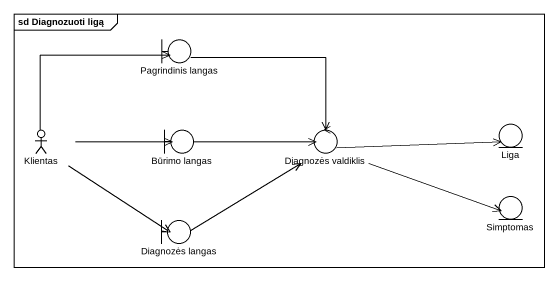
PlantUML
@startuml
mainframe sd Diagnozuoti ligą
boundary "Pagrindinis langas" as Pagrindinis_langas
entity Liga
actor Klientas
boundary "Būrimo langas" as Būrimo_langas
control "Diagnozės valdiklis" as Diagnozės_valdiklis
entity Simptomas
boundary "Diagnozės langas" as Diagnozės_langas
Pagrindinis_langas --> Diagnozės_valdiklis
Klientas -up-> Pagrindinis_langas
Klientas -right-> Būrimo_langas
Klientas --> Diagnozės_langas
Būrimo_langas -right-> Diagnozės_valdiklis
Diagnozės_valdiklis -right-> Liga
Diagnozės_valdiklis -right-> Simptomas
Diagnozės_langas -up-> Diagnozės_valdiklis
@enduml
